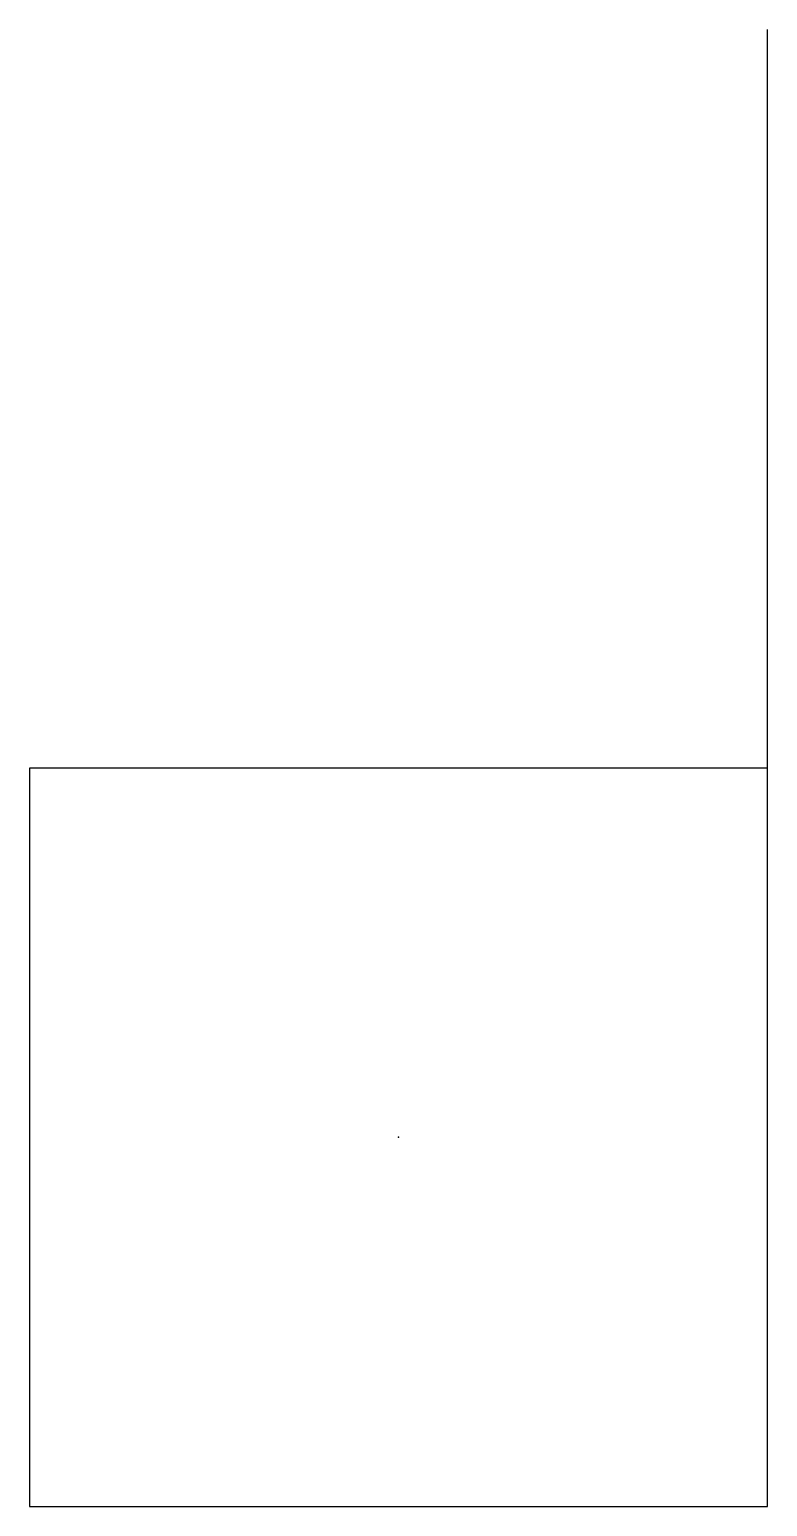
# Model space of a CAD drawing. Header units: metres. Extents: x 900 to 1000, y 500 to 700.
import ezdxf

# ---------------------------------------------------------------- set-up
doc = ezdxf.new("R2010")
doc.units = ezdxf.units.M
doc.layers.add('GRID', color=4, linetype='Continuous')

# ---------------------------------------------------------------- blocks, each defined once
blk = doc.blocks.new('BRACKET', base_point=(10, 20))
at = {"color": 0, "transparency": 16777216}
blk.add_line((10, 20), (110, 20), dxfattribs=at)
blk.add_point((35, 45, 5), dxfattribs=at)
blk.add_3dface([(10, 20), (60, 20), (60, 70), (10, 70)], dxfattribs=at)

msp = doc.modelspace()

# ---------------------------------------------------------------- block references
at = {"layer": 'GRID', "color": 1, "transparency": 33554496, "xscale": 2, "yscale": 2, "rotation": 90}
msp.add_blockref('BRACKET', (1000, 500, 10), dxfattribs=at)

doc.saveas('drawing.dxf')
